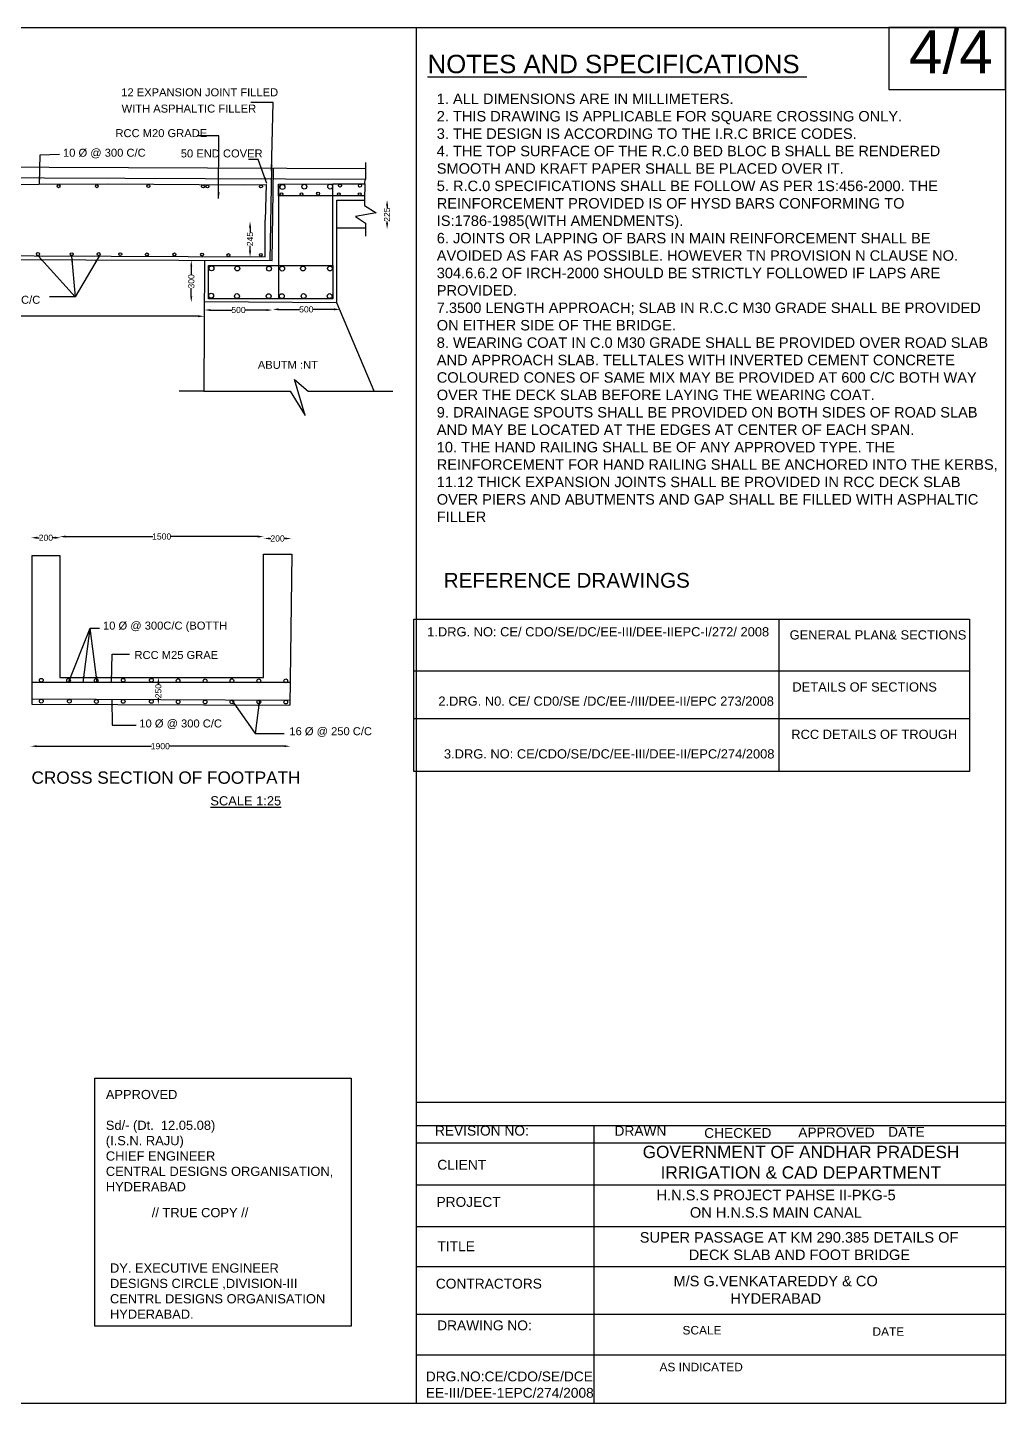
# Model space of a CAD drawing. Header units: millimetres. Extents: x 2542356 to 2558203, y 44351462 to 44362658.
# Drawn here: x 2550245 to 2558203, y 44351462 to 44362658 of the extents above; entities that cross this region are included whole.
import ezdxf

# ---------------------------------------------------------------- set-up
doc = ezdxf.new("R2010")
doc.units = ezdxf.units.MM
doc.header["$MEASUREMENT"] = 0
for name, color, linetype in [('DIMENSION', 7, 'Continuous'), ('DRAWING', 2, 'Continuous'), ('TEXT', 7, 'Continuous')]:
    doc.layers.add(name, color=color, linetype=linetype)
doc.styles.get("Standard").update_dxf_attribs({"font": 'arial.ttf', "height": 50})
doc.dimstyles.get("Standard").update_dxf_attribs({"dimtxt": 50, "dimasz": 50, "dimexe": 0.18, "dimexo": 0.0625, "dimgap": 0.09, "dimtad": 0, "dimdec": 0, "dimzin": 0, "dimdsep": 46, "dimtxsty": 'Standard', "dimcen": 0.09, "dimse1": 1, "dimse2": 1, "dimadec": 0, "dimazin": 0, "dimtfac": 1, "dimtdec": 0, "dimtofl": 0, "dimtmove": 0, "dimatfit": 3, "dimfxl": 1, "dimtolj": 1, "dimtzin": 0, "dimarcsym": 0})

# ---------------------------------------------------------------- blocks, each defined once
blk = doc.blocks.new('*D61')
at = {"layer": 'Defpoints', "color": 0, "transparency": 16777216}
for p in [(2552067, 44361080), (2552056, 44360791), (2552066, 44360791)]:
    blk.add_point(p, dxfattribs=at)
at = {"layer": 'TEXT', "color": 0, "lineweight": -2, "transparency": 16777216}
for p, q in [((2552056, 44361030), (2552056, 44360992)), ((2552056, 44360841), (2552056, 44360880))]:
    blk.add_line(p, q, dxfattribs=at)
at = {"layer": 'TEXT', "color": 0, "transparency": 16777216}
for points in [[(2552048, 44361030), (2552065, 44361030), (2552056, 44361080)], [(2552048, 44360841), (2552065, 44360841), (2552056, 44360791)]]:
    blk.add_solid(points, dxfattribs=at)
at = {"layer": 'TEXT', "color": 0, "transparency": 16777216, "insert": (2552056, 44360936), "char_height": 50, "attachment_point": 5, "rotation": 90}
blk.add_mtext('\\A1;245', dxfattribs=at)
blk = doc.blocks.new('*D62')
at = {"layer": 'Defpoints', "color": 0, "transparency": 16777216}
for p in [(2551578, 44360764), (2551588, 44360764), (2551586, 44360421)]:
    blk.add_point(p, dxfattribs=at)
at = {"layer": 'TEXT', "color": 0, "lineweight": -2, "transparency": 16777216}
for p, q in [((2551578, 44360714), (2551578, 44360648)), ((2551578, 44360471), (2551578, 44360537))]:
    blk.add_line(p, q, dxfattribs=at)
at = {"layer": 'TEXT', "color": 0, "transparency": 16777216}
for points in [[(2551570, 44360714), (2551586, 44360714), (2551578, 44360764)], [(2551570, 44360471), (2551586, 44360471), (2551578, 44360421)]]:
    blk.add_solid(points, dxfattribs=at)
at = {"layer": 'TEXT', "color": 0, "transparency": 16777216, "insert": (2551578, 44360592), "char_height": 50, "attachment_point": 5, "rotation": 90}
blk.add_mtext('\\A1;300', dxfattribs=at)
blk = doc.blocks.new('*D63')
at = {"layer": 'Defpoints', "color": 0, "transparency": 16777216}
for p in [(2551684, 44360341), (2552240, 44360359), (2552240, 44360350)]:
    blk.add_point(p, dxfattribs=at)
at = {"layer": 'TEXT', "color": 0, "lineweight": -2, "transparency": 16777216}
for p, q in [((2551734, 44360359), (2551907, 44360359)), ((2552190, 44360359), (2552017, 44360359))]:
    blk.add_line(p, q, dxfattribs=at)
at = {"layer": 'TEXT', "color": 0, "transparency": 16777216}
for points in [[(2551734, 44360367), (2551734, 44360351), (2551684, 44360359)], [(2552190, 44360367), (2552190, 44360351), (2552240, 44360359)]]:
    blk.add_solid(points, dxfattribs=at)
at = {"layer": 'TEXT', "color": 0, "transparency": 16777216, "insert": (2551962, 44360359), "char_height": 50, "attachment_point": 5}
blk.add_mtext('\\A1;500', dxfattribs=at)
blk = doc.blocks.new('*D64')
at = {"layer": 'Defpoints', "color": 0, "transparency": 16777216}
for p in [(2552240, 44360350), (2552788, 44360364), (2552788, 44360358)]:
    blk.add_point(p, dxfattribs=at)
at = {"layer": 'TEXT', "color": 0, "lineweight": -2, "transparency": 16777216}
for p, q in [((2552290, 44360364), (2552459, 44360364)), ((2552738, 44360364), (2552570, 44360364))]:
    blk.add_line(p, q, dxfattribs=at)
at = {"layer": 'TEXT', "color": 0, "transparency": 16777216}
for points in [[(2552290, 44360373), (2552290, 44360356), (2552240, 44360364)], [(2552738, 44360373), (2552738, 44360356), (2552788, 44360364)]]:
    blk.add_solid(points, dxfattribs=at)
at = {"layer": 'TEXT', "color": 0, "transparency": 16777216, "insert": (2552514, 44360364), "char_height": 50, "attachment_point": 5}
blk.add_mtext('\\A1;500', dxfattribs=at)
blk = doc.blocks.new('*D65')
at = {"layer": 'Defpoints', "color": 0, "lineweight": -2, "transparency": 16777216}
for p, q in [((2553171, 44361204), (2553171, 44361191)), ((2553171, 44361067), (2553171, 44361079))]:
    blk.add_line(p, q, dxfattribs=at)
at = {"layer": 'Defpoints', "color": 0, "transparency": 16777216}
for p in [(2553162, 44361254), (2553171, 44361254), (2553152, 44361017)]:
    blk.add_point(p, dxfattribs=at)
for points in [[(2553163, 44361204), (2553180, 44361204), (2553171, 44361254)], [(2553163, 44361067), (2553180, 44361067), (2553171, 44361017)]]:
    blk.add_solid(points, dxfattribs=at)
at = {"layer": 'Defpoints', "color": 0, "transparency": 16777216, "insert": (2553171, 44361135), "char_height": 50, "attachment_point": 5, "rotation": 90}
blk.add_mtext('\\A1;225', dxfattribs=at)
blk = doc.blocks.new('*D66')
at = {"layer": 'Defpoints', "color": 0, "transparency": 16777216}
for p in [(2543886, 44360308), (2543886, 44360190), (2551683, 44360232)]:
    blk.add_point(p, dxfattribs=at)
at = {"layer": 'TEXT', "color": 0, "lineweight": -2, "transparency": 16777216}
for p, q in [((2543936, 44360308), (2547709, 44360308)), ((2551633, 44360308), (2547860, 44360308))]:
    blk.add_line(p, q, dxfattribs=at)
at = {"layer": 'TEXT', "color": 0, "transparency": 16777216}
for points in [[(2543936, 44360317), (2543936, 44360300), (2543886, 44360308)], [(2551633, 44360317), (2551633, 44360300), (2551683, 44360308)]]:
    blk.add_solid(points, dxfattribs=at)
at = {"layer": 'TEXT', "color": 0, "transparency": 16777216, "insert": (2547785, 44360308), "char_height": 50, "attachment_point": 5}
blk.add_mtext('\\A1;4000', dxfattribs=at)
blk = doc.blocks.new('*D78')
at = {"layer": 'Defpoints', "color": 0, "transparency": 16777216}
for p in [(2550274, 44358506), (2550274, 44358498), (2550516, 44358501)]:
    blk.add_point(p, dxfattribs=at)
at = {"layer": 'TEXT', "color": 0, "lineweight": -2, "transparency": 16777216}
for p, q in [((2550324, 44358506), (2550339, 44358506)), ((2550466, 44358506), (2550451, 44358506))]:
    blk.add_line(p, q, dxfattribs=at)
at = {"layer": 'TEXT', "color": 0, "transparency": 16777216}
for points in [[(2550324, 44358515), (2550324, 44358498), (2550274, 44358506)], [(2550466, 44358515), (2550466, 44358498), (2550516, 44358506)]]:
    blk.add_solid(points, dxfattribs=at)
at = {"layer": 'TEXT', "color": 0, "transparency": 16777216, "insert": (2550395, 44358506), "char_height": 50, "attachment_point": 5}
blk.add_mtext('\\A1;200', dxfattribs=at)
blk = doc.blocks.new('*D79')
at = {"layer": 'Defpoints', "color": 0, "transparency": 16777216}
for p in [(2550506, 44358508), (2552168, 44358516), (2552168, 44358502)]:
    blk.add_point(p, dxfattribs=at)
at = {"layer": 'TEXT', "color": 0, "lineweight": -2, "transparency": 16777216}
for p, q in [((2550556, 44358516), (2551265, 44358516)), ((2552118, 44358516), (2551409, 44358516))]:
    blk.add_line(p, q, dxfattribs=at)
at = {"layer": 'TEXT', "color": 0, "transparency": 16777216}
for points in [[(2550556, 44358524), (2550556, 44358507), (2550506, 44358516)], [(2552118, 44358524), (2552118, 44358507), (2552168, 44358516)]]:
    blk.add_solid(points, dxfattribs=at)
at = {"layer": 'TEXT', "color": 0, "transparency": 16777216, "insert": (2551337, 44358516), "char_height": 50, "attachment_point": 5}
blk.add_mtext('\\A1;1500', dxfattribs=at)
blk = doc.blocks.new('*D80')
at = {"layer": 'Defpoints', "color": 0, "transparency": 16777216}
for p in [(2552168, 44358516), (2552392, 44358516), (2552392, 44358500)]:
    blk.add_point(p, dxfattribs=at)
at = {"layer": 'TEXT', "color": 0, "lineweight": -2, "transparency": 16777216}
for p, q in [((2552218, 44358500), (2552224, 44358500)), ((2552342, 44358500), (2552336, 44358500))]:
    blk.add_line(p, q, dxfattribs=at)
at = {"layer": 'TEXT', "color": 0, "transparency": 16777216}
for points in [[(2552218, 44358508), (2552218, 44358492), (2552168, 44358500)], [(2552342, 44358508), (2552342, 44358492), (2552392, 44358500)]]:
    blk.add_solid(points, dxfattribs=at)
at = {"layer": 'TEXT', "color": 0, "transparency": 16777216, "insert": (2552280, 44358500), "char_height": 50, "attachment_point": 5}
blk.add_mtext('\\A1;200', dxfattribs=at)
blk = doc.blocks.new('*D81')
at = {"layer": 'Defpoints', "color": 0, "transparency": 16777216}
for p in [(2551310, 44357369), (2551330, 44357369), (2551330, 44357148)]:
    blk.add_point(p, dxfattribs=at)
at = {"layer": 'TEXT', "color": 0, "lineweight": -2, "transparency": 16777216}
for p, q in [((2551310, 44357319), (2551310, 44357314)), ((2551310, 44357198), (2551310, 44357203))]:
    blk.add_line(p, q, dxfattribs=at)
at = {"layer": 'TEXT', "color": 0, "transparency": 16777216}
for points in [[(2551302, 44357319), (2551318, 44357319), (2551310, 44357369)], [(2551302, 44357198), (2551318, 44357198), (2551310, 44357148)]]:
    blk.add_solid(points, dxfattribs=at)
at = {"layer": 'TEXT', "color": 0, "transparency": 16777216, "insert": (2551310, 44357258), "char_height": 50, "attachment_point": 5, "rotation": 90}
blk.add_mtext('\\A1;250', dxfattribs=at)
blk = doc.blocks.new('*D82')
at = {"layer": 'Defpoints', "color": 0, "transparency": 16777216}
for p in [(2550269, 44356816), (2552384, 44356814), (2552384, 44356810)]:
    blk.add_point(p, dxfattribs=at)
at = {"layer": 'TEXT', "color": 0, "lineweight": -2, "transparency": 16777216}
for p, q in [((2550319, 44356810), (2551254, 44356810)), ((2552334, 44356810), (2551399, 44356810))]:
    blk.add_line(p, q, dxfattribs=at)
at = {"layer": 'TEXT', "color": 0, "transparency": 16777216}
for points in [[(2550319, 44356818), (2550319, 44356802), (2550269, 44356810)], [(2552334, 44356818), (2552334, 44356802), (2552384, 44356810)]]:
    blk.add_solid(points, dxfattribs=at)
at = {"layer": 'TEXT', "color": 0, "transparency": 16777216, "insert": (2551326, 44356810), "char_height": 50, "attachment_point": 5}
blk.add_mtext('\\A1;1900', dxfattribs=at)

msp = doc.modelspace()

# ---------------------------------------------------------------- linework, layer by layer
at = {"layer": 'DIMENSION', "color": 0}
for points in [[(2558203.5, 44351462.4), (2542359, 44351462.4), (2542359, 44362657.5), (2558203.5, 44362657.5)], [(2558203.5, 44362657.5), (2557254.5, 44362657.5), (2557254.5, 44362154.5), (2558203.5, 44362154.5)], [(2553389, 44357843), (2557911.5, 44357843), (2557911.5, 44356604), (2553389, 44356604)], [(2550793.5, 44354109.5), (2552878, 44354109.5), (2552878, 44352091), (2550793.5, 44352091)]]:
    msp.add_lwpolyline(points, close=True, dxfattribs=at)
at = {"layer": 'DIMENSION'}
msp.add_lwpolyline([(2553410.5, 44353912.7), (2553410.5, 44356604), (2553410.5, 44362657.5)], dxfattribs=at)
at = {"layer": 'DIMENSION', "color": 0}
for points in [[(2556360, 44357843), (2556360, 44356604)], [(2553389, 44357424.5), (2557911.5, 44357424.5)], [(2557911.5, 44357034), (2553389, 44357034)]]:
    msp.add_lwpolyline(points, dxfattribs=at)
at = {"layer": 'DRAWING', "color": 0}
for points in [[(2552762.5, 44360418.5), (2552762.5, 44361252), (2552988.5, 44361252), (2552988.5, 44361209.5), (2553083.5, 44361150.5), (2552913, 44361119), (2552995.5, 44361065.5), (2552995.5, 44360959.5)], [(2551686, 44360763.5), (2551680, 44359700), (2551479, 44359700)], [(2553067, 44359699.5), (2552762.5, 44360418.5), (2551684.1, 44360424.6)], [(2551680, 44359698.9), (2552383, 44359699), (2552505, 44359501.5), (2552416.5, 44359795), (2552529.5, 44359699.5), (2553217.5, 44359699.5)]]:
    msp.add_lwpolyline(points, dxfattribs=at)
at = {"layer": 'TEXT', "color": 0}
for points in [[(2542538, 44361466), (2552997, 44361422.5), (2552997, 44361559.5)], [(2552997, 44361508), (2543335.5, 44361547.5), (2543339.5, 44360802), (2543339.5, 44360792)], [(2543886.5, 44360792), (2552236, 44360761.5), (2552248, 44361511.1)], [(2552231, 44361511.1), (2552216, 44360761.6)], [(2543375, 44361289.5), (2543376.5, 44361423), (2546765, 44361411), (2549770, 44361381.5), (2550901.5, 44361387), (2552015, 44361377.5), (2552187, 44361379), (2552179, 44361089.5)], [(2552989.5, 44361386.5), (2552992.5, 44361422.5)], [(2552988.8, 44361287), (2552288, 44361287), (2552288, 44361382), (2552729, 44361386.5)], [(2552288, 44361382), (2552288, 44361287), (2552288, 44360449)], [(2552729, 44360720), (2552729, 44361386.5), (2552989.5, 44361386.5), (2552988.5, 44361252)], [(2543399, 44361110.5), (2543399, 44360829), (2552179, 44360791), (2552179, 44361089.5)], [(2552995.5, 44361025), (2552762.5, 44361025)], [(2552723.5, 44360449), (2551717.5, 44360449), (2551717.5, 44360720), (2552729, 44360720), (2552729, 44360449), (2552723.5, 44360449)], [(2550280.5, 44358361.5), (2550507.5, 44358361.5), (2550507.5, 44357369), (2551455.5, 44357369), (2552165, 44357369), (2552165, 44358371.5), (2552395, 44358371.5), (2552379, 44357144)], [(2550280.5, 44358361.5), (2550280.5, 44357152), (2552379, 44357144)], [(2552381.4, 44357329), (2550280.5, 44357329)], [(2550280.5, 44357195.5), (2552379.5, 44357185.5)], [(2553410.5, 44353723.9), (2558203.5, 44353723.9)], [(2554853.5, 44353720.5), (2554853.5, 44351462.4)], [(2553410.5, 44353582.4), (2558203.5, 44353582.4)], [(2553410.5, 44353241.8), (2558203.5, 44353241.8)], [(2553410.5, 44352901.4), (2558203.5, 44352901.4)], [(2558203.5, 44352574.9), (2553410.5, 44352574.9)], [(2553410.5, 44352190.4), (2558203.5, 44352190.4)], [(2553410.5, 44351859.3), (2558203.5, 44351859.3)]]:
    msp.add_lwpolyline(points, dxfattribs=at)
msp.add_lwpolyline([(2553410.5, 44353912.7), (2558203.5, 44353912.7), (2558203.5, 44351462.4), (2553410.5, 44351462.4)], close=True, dxfattribs=at)
for centre, radius in [((2550498, 44361366), 12), ((2550809.5, 44361366), 12), ((2551228.5, 44361367), 12), ((2551673.5, 44361364.5), 12), ((2551709.5, 44361364.5), 12), ((2552145, 44361365), 12), ((2552312, 44361301), 12), ((2552320.5, 44361359.5), 19.9), ((2552475, 44361301), 12), ((2552497.5, 44361363), 19.9), ((2552609.5, 44361306), 12), ((2552708.5, 44361363.5), 19.9), ((2552778.5, 44361301.5), 12), ((2552788, 44361371.5), 12), ((2552949, 44361301), 12), ((2552950.5, 44361370.5), 12), ((2550330.5, 44360815), 12), ((2550605, 44360812.5), 12), ((2550824.5, 44360814), 12), ((2551000.5, 44360813.5), 12), ((2551216.5, 44360811.5), 12), ((2551441, 44360811), 12), ((2551666, 44360810), 12), ((2551880.5, 44360806), 12), ((2552144, 44360808), 12), ((2551742, 44360698), 19.9), ((2551952.5, 44360697), 19.9), ((2552210, 44360695.5), 19.9), ((2552317.5, 44360696), 19.9), ((2552487, 44360697), 19.9), ((2552706.5, 44360697), 19.9), ((2551739.5, 44360476), 19.9), ((2551949.5, 44360472.5), 19.9), ((2552207.5, 44360472), 19.9), ((2552315, 44360472), 19.9), ((2552492, 44360472.5), 19.9), ((2552704, 44360472.5), 19.9), ((2550357.4, 44357346.9), 15.2), ((2550579.2, 44357345.7), 15.2), ((2550803.7, 44357345.2), 15.2), ((2551024.1, 44357347), 15.2), ((2551253.2, 44357347), 15.2), ((2551470.4, 44357343.3), 15.2), ((2551690.6, 44357342.3), 15.2), ((2551908.4, 44357343.3), 15.2), ((2552127.6, 44357342.2), 15.2), ((2552346.6, 44357341.9), 15.2), ((2550357.6, 44357176.4), 15.2), ((2550585.9, 44357175.9), 15.2), ((2550805.6, 44357174.1), 15.2), ((2551024.1, 44357174.8), 15.2), ((2551253.2, 44357174.8), 15.2), ((2551470.4, 44357171.1), 15.2), ((2551690.6, 44357170.1), 15.2), ((2551908.4, 44357171.1), 15.2), ((2552127.6, 44357170), 15.2), ((2552346.6, 44357169.6), 15.2)]:
    msp.add_circle(centre, radius, dxfattribs=at)

# ---------------------------------------------------------------- texts
at = {"layer": 'DIMENSION', "color": 0}
for s, height, p in [('4/4', 350, (2557419, 44362284.5)), ('%%UNOTES AND SPECIFICATIONS ', 150, (2553501.2, 44362285.6)), ('REFERENCE DRAWINGS', 120, (2553632.6, 44358099.8)), ('1.DRG. NO: CE/ CDO/SE/DC/EE-III/DEE-IIEPC-I/272/ 2008', 75, (2553497.5, 44357703.5)), ('GENERAL PLAN& SECTIONS', 75, (2556447, 44357678.4)), ('DETAILS OF SECTIONS', 75, (2556469.5, 44357254.7)), ('2.DRG. N0. CE/ CD0/SE /DC/EE-/III/DEE-II/EPC 273/2008', 75, (2553588.3, 44357139.4)), ('RCC DETAILS OF TROUGH', 75, (2556460.3, 44356869.2)), ('3.DRG. NO: CE/CDO/SE/DC/EE-III/DEE-II/EPC/274/2008', 75, (2553633.8, 44356710.2))]:
    msp.add_text(s, height=height, dxfattribs=at).set_placement(p)
at = {"layer": 'DIMENSION', "color": 0, "attachment_point": 1}
for s, insert, char_height, width in [('1. ALL DIMENSIONS ARE IN MILLIMETERS. \\P2. THIS DRAWING IS APPLICABLE FOR SQUARE CROSSING ONLY. \\P3. THE DESIGN IS ACCORDING TO THE I.R.C BRICE CODES.\\P4. THE TOP SURFACE OF THE R.C.0 BED BLOC B SHALL BE RENDERED SMOOTH AND KRAFT PAPER SHALL BE PLACED OVER IT. \\P5. R.C.0 SPECIFICATIONS SHALL BE FOLLOW AS PER 1S:456-2000. THE REINFORCEMENT PROVIDED IS OF HYSD BARS CONFORMING TO IS:1786-1985(WITH AMENDMENTS). \\P6. JOINTS OR LAPPING OF BARS IN MAIN REINFORCEMENT SHALL BE AVOIDED AS FAR AS POSSIBLE. HOWEVER TN PROVISION N CLAUSE NO. 304.6.6.2 OF IRCH-2000 SHOULD BE STRICTLY FOLLOWED IF LAPS ARE PROVIDED. \\P7.3500 LENGTH APPROACH; SLAB IN R.C.C M30 GRADE SHALL BE PROVIDED ON EITHER SIDE OF THE BRIDGE. \\P8. WEARING COAT IN C.0 M30 GRADE SHALL BE PROVIDED OVER ROAD SLAB AND APPROACH SLAB. TELLTALES WITH INVERTED CEMENT CONCRETE COLOURED CONES OF SAME MIX MAY BE PROVIDED AT 600 C/C BOTH WAY OVER THE DECK SLAB BEFORE LAYING THE WEARING COAT. \\P9. DRAINAGE SPOUTS SHALL BE PROVIDED ON BOTH SIDES OF ROAD SLAB AND MAY BE LOCATED AT THE EDGES AT CENTER OF EACH SPAN. \\P10. THE HAND RAILING SHALL BE OF ANY APPROVED TYPE. THE REINFORCEMENT FOR HAND RAILING SHALL BE ANCHORED INTO THE KERBS, \\P11.12 THICK EXPANSION JOINTS SHALL BE PROVIDED IN RCC DECK SLAB OVER PIERS AND ABUTMENTS AND GAP SHALL BE FILLED WITH ASPHALTIC FILLER ', (2553575.5, 44362120), 85, 4553.536), ('APPROVED \\P\\PSd/- (Dt.  12.05.08) \\P(I.S.N. RAJU) \\PCHIEF ENGINEER \\PCENTRAL DESIGNS ORGANISATION, HYDERABAD', (2550882.5, 44354013.6), 75, 1905.081), ('// TRUE COPY //', (2551256.3, 44353053.1), 75, 1905.081), ('DY. EXECUTIVE ENGINEER \\PDESIGNS CIRCLE ,DIVISION-III CENTRL DESIGNS ORGANISATION HYDERABAD.', (2550916.1, 44352601.8), 75, 1905.081)]:
    msp.add_mtext(s, dxfattribs=dict(at, insert=insert, char_height=char_height, width=width))
at = {"layer": 'TEXT', "color": 0}
for s, height, p in [('12 EXPANSION JOINT FILLED', 65, (2551008, 44362098)), ('WITH ASPHALTIC FILLER', 65, (2551011, 44361965.4)), ('RCC M20 GRADE', 65, (2550960.8, 44361765.6)), ('10 Ø @ 300 C/C', 65, (2550534.1, 44361606.2)), ('50 END COVER', 65, (2551492.5, 44361600.5)), ('10 Ø @ 80 C/C', 65, (2549727.1, 44360409.8)), ('ABUTM :NT', 65, (2552119.2, 44359880.5)), ('10 Ø @ 300C/C (BOTTH', 65, (2550859.5, 44357758.9)), ('RCC M25 GRAE', 65, (2551115.7, 44357519.8)), ('10 Ø @ 300 C/C', 65, (2551155.1, 44356962.6)), ('16 Ø @ 250 C/C', 65, (2552376, 44356899.4)), ('CROSS SECTION OF FOOTPATH', 100, (2550277.9, 44356504.7)), ('%%USCALE 1:25', 75, (2551733, 44356328.3)), ('REVISION NO:', 80, (2553561.1, 44353642.1)), ('DRAWN ', 80, (2555021.7, 44353640.7)), ('CHECKED ', 80, (2555752, 44353623.3)), ('APPROVED ', 80, (2556517.3, 44353627.6)), ('DATE ', 80, (2557248.3, 44353632)), ('CLIENT', 80, (2553580.1, 44353364.7)), ('PROJECT', 80, (2553573.3, 44353062.3)), ('TITLE ', 80, (2553581.4, 44352701)), ('CONTRACTORS ', 80, (2553567.9, 44352397.4)), ('DRAWING NO:', 80, (2553578.8, 44352058.1)), ('SCALE ', 69.31, (2555575.3, 44352023.9)), ('DATE ', 69.31, (2557121.4, 44352013)), ('AS INDICATED ', 69.312, (2555388.3, 44351724))]:
    msp.add_text(s, height=height, dxfattribs=at).set_placement(p)
at = {"layer": 'TEXT', "color": 0, "attachment_point": 1}
for s, insert, char_height, width in [('\\pi81.632;GOVERNMENT OF ANDHAR PRADESH  \\P\\pi227.71;IRRIGATION & CAD DEPARTMENT ', (2555169.4, 44353559), 100, 2721.519), ('\\pi142.74;H.N.S.S PROJECT PAHSE II-PKG-5\\P\\pi414.44;ON H.N.S.S MAIN CANAL', (2555221, 44353200.9), 85, 2217.701), ('\\pi9.253;SUPER PASSAGE AT KM 290.385 DETAILS OF \\P\\pi407.76;DECK SLAB AND FOOT BRIDGE ', (2555218.2, 44352856.3), 85, 2601.265), ('\\pi284.56;M/S G.VENKATAREDDY & CO  \\P\\pi747.25;HYDERABAD ', (2555217.3, 44352500.9), 85, 2217.701), ('DRG.NO:CE/CDO/SE/DCE EE-III/DEE-1EPC/274/2008', (2553486.3, 44351722.5), 80, 1452.074)]:
    msp.add_mtext(s, dxfattribs=dict(at, insert=insert, char_height=char_height, width=width))

# ---------------------------------------------------------------- dimensions: what is measured, and where the dimension line sits
at = {"layer": 'Defpoints', "color": 0}
dim = msp.add_linear_dim(base=(2553171.5, 44361253.5), p1=(2553152, 44361017), p2=(2553162.5, 44361253.5), angle=90, text='225', dimstyle='Standard', dxfattribs=at)
dim.commit()
dim.dimension.update_dxf_attribs({"geometry": '*D65', "text_midpoint": (2553171.5, 44361135.2)})
at = {"layer": 'TEXT', "color": 0}
for base, p1, p2, text, picture, middle in [((2552056.5, 44360791.5), (2552067, 44361080), (2552065.8, 44360791.5), '245', '*D61', (2552056.5, 44360935.7)), ((2551578, 44360763.9), (2551586.5, 44360421), (2551587.8, 44360763.9), '300', '*D62', (2551578, 44360592.4)), ((2551310, 44357369), (2551329.8, 44357148), (2551329.8, 44357369), '250', '*D81', (2551310, 44357258.5))]:
    dim = msp.add_linear_dim(base=base, p1=p1, p2=p2, angle=90, text=text, dimstyle='Standard', dxfattribs=at)
    dim.commit()
    dim.dimension.update_dxf_attribs({"geometry": picture, "text_midpoint": middle})
for base, p1, p2, text, picture, middle in [((2552240.5, 44360359), (2551683.6, 44360341), (2552240.5, 44360350), '500', '*D63', (2551962.1, 44360359)), ((2552788.2, 44360364.5), (2552240.5, 44360350), (2552788.2, 44360357.8), '500', '*D64', (2552514.3, 44360364.5)), ((2543886.5, 44360308.5), (2551683, 44360231.8), (2543886.5, 44360190.5), '4000', '*D66', (2547784.8, 44360308.5)), ((2550274.5, 44358506.5), (2550515.5, 44358501), (2550274.5, 44358497.5), '200', '*D78', (2550395, 44358506.5)), ((2552168, 44358515.5), (2550505.9, 44358508.1), (2552168, 44358502.5), '1500', '*D79', (2551336.9, 44358515.5)), ((2552392, 44358500), (2552168, 44358515.5), (2552392, 44358515.5), '200', '*D80', (2552280, 44358500)), ((2552383.5, 44356810), (2550269, 44356815.5), (2552383.5, 44356813.5), '1900', '*D82', (2551326.2, 44356810))]:
    dim = msp.add_linear_dim(base=base, p1=p1, p2=p2, text=text, dimstyle='Standard', dxfattribs=at)
    dim.commit()
    dim.dimension.update_dxf_attribs({"geometry": picture, "text_midpoint": middle})

# ---------------------------------------------------------------- leaders
for points in [[(2552230.6, 44361490.6), (2552244.5, 44362046.5), (2552062, 44362046.5)], [(2551800.5, 44361267), (2551803, 44361776.5), (2551624.5, 44361775.5)], [(2550341.5, 44361384.5), (2550347.5, 44361621.5), (2550506.5, 44361627.5)], [(2552193.5, 44361389), (2552123.5, 44361582.5), (2552042.5, 44361582.5)], [(2550331, 44360799), (2550633, 44360466), (2550424.5, 44360467)], [(2550604.5, 44360797.8), (2550633, 44360466)], [(2550828.5, 44360796.8), (2550633, 44360466)], [(2550580, 44357329), (2550754, 44357769.5), (2550832, 44357770)], [(2550697, 44357329), (2550754, 44357769.5)], [(2550812.5, 44357329), (2550754, 44357769.5)], [(2550927.5, 44357329), (2550933.5, 44357558), (2551074.5, 44357558.5)], [(2550932.5, 44357192.4), (2550935, 44356980.5), (2551130, 44356981.5)], [(2551904, 44357187.8), (2552096.5, 44356913), (2552333, 44356913)], [(2552134, 44357186.7), (2552096.5, 44356913)]]:
    msp.add_leader(points, dimstyle='Standard', override={"dimgap": 0.09, "dimtad": 0}, dxfattribs=at)

doc.saveas('drawing.dxf')
